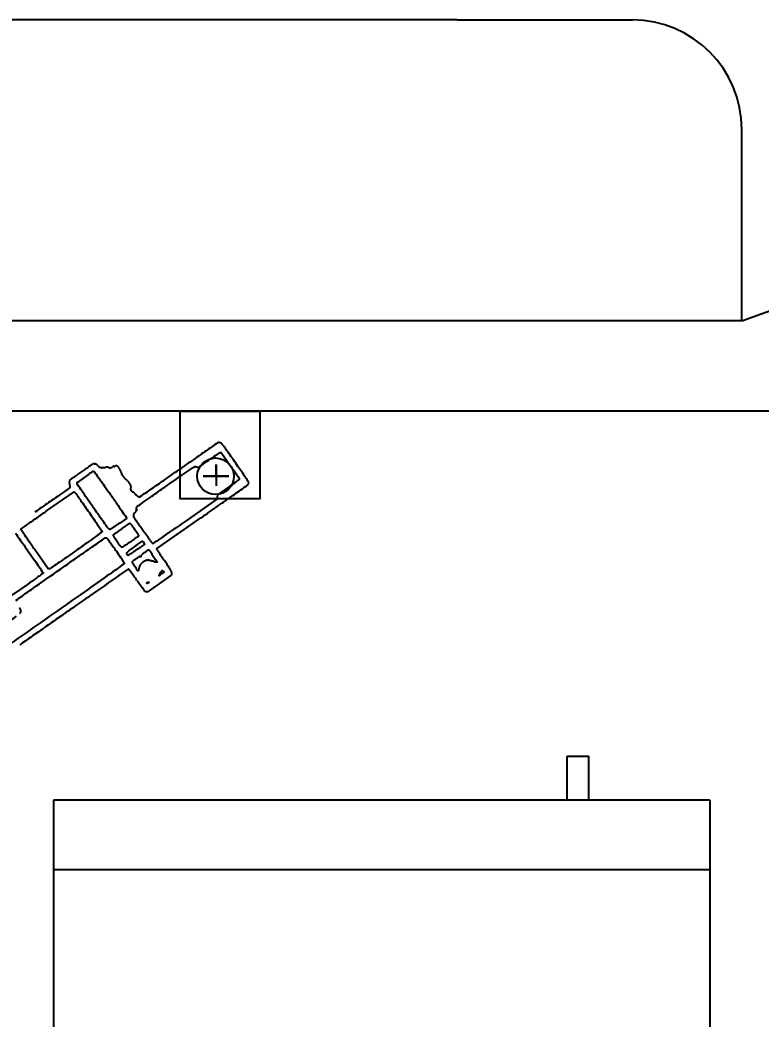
# Model space of a CAD drawing. Header units: metres. Extents: x 26.3 to 44.2, y 14.4 to 19.6.
# Drawn here: x 28.0555 to 28.3941, y 18.9583 to 19.4146 of the extents above; entities that cross this region are included whole.
import ezdxf

# ---------------------------------------------------------------- set-up
doc = ezdxf.new("R2010")
doc.units = ezdxf.units.M
doc.header["$MEASUREMENT"] = 0
for name, color, linetype in [('Battery', 41, 'Continuous'), ('Frame(Steel)', 140, 'Continuous'), ('Nuts and Bolts', 30, 'Continuous'), ('Seat', 43, 'Continuous'), ('Suspensions', 6, 'Continuous')]:
    doc.layers.add(name, color=color, linetype=linetype)
doc.layers.add('Dimensions', color=7, linetype='Continuous', plot=False)
doc.styles.get("Standard").update_dxf_attribs({"font": 'arial.ttf'})
doc.dimstyles.new('Annotative', dxfattribs={"dimscale": 0, "dimtxt": 0.18, "dimasz": 0.18, "dimexe": 0.18, "dimexo": 0.0625, "dimgap": 0.09, "dimtad": 0, "dimtih": 1, "dimtoh": 1, "dimdec": 4, "dimzin": 0, "dimdsep": 46, "dimtxsty": 'Standard', "dimcen": 0.09, "dimadec": 0, "dimazin": 0, "dimtfac": 1, "dimtdec": 4, "dimtofl": 0, "dimtmove": 0, "dimatfit": 3, "dimfxl": 1, "dimtolj": 1, "dimtzin": 0, "dimarcsym": 0})

# ---------------------------------------------------------------- blocks, each defined once
blk = doc.blocks.new('*D59')
at = {"layer": 'Defpoints', "color": 0, "transparency": 16777216}
for p in [(28.72384681228646, 19.11114646949823), (28.37098025623385, 18.75827991344561), (29.33210497554318, 17.79715519413628)]:
    blk.add_point(p, dxfattribs=at)
at = {"layer": 'Dimensions', "color": 0, "lineweight": -2, "transparency": 16777216}
for p, q in [((28.73489535574249, 19.10009792604219), (29.71679133674919, 18.11820194503551)), ((28.38202879968988, 18.74723136998957), (29.36392478069657, 17.76533538898289)), ((29.6531517264424, 18.1182019450355), (29.55401403801696, 18.01906425661007)), ((29.36392478069657, 17.82897499928968), (29.46306246912201, 17.92811268771511))]:
    blk.add_line(p, q, dxfattribs=at)
at = {"layer": 'Dimensions', "color": 0, "transparency": 16777216}
for points in [[(29.64784842558349, 18.1235052458944), (29.65845502730129, 18.11289864417661), (29.68497153159579, 18.1500217501889)], [(29.35862147983767, 17.83427830014858), (29.36922808155547, 17.82367169843078), (29.33210497554318, 17.79715519413628)]]:
    blk.add_solid(points, dxfattribs=at)
at = {"layer": 'Dimensions', "color": 0, "transparency": 16777216, "insert": (29.50853825356949, 17.9735884721626), "char_height": 0.045, "attachment_point": 5}
blk.add_mtext('\\A1;0.4990', dxfattribs=at)

msp = doc.modelspace()

# ---------------------------------------------------------------- linework, layer by layer
at = {"layer": 'Battery', "color": 0}
for p, q in [((28.30550396589214, 19.07827991344569), (28.31537564545678, 19.07827991344569)), ((28.30550396589214, 19.05827991344571), (28.30550396589214, 19.07827991344569)), ((28.31537564545678, 19.05827991344571), (28.31537564545678, 19.07827991344569))]:
    msp.add_line(p, q, dxfattribs=at)
at = {"layer": 'Battery'}
for p, q in [((28.07077483828625, 19.05827991344571), (28.07077483828625, 18.75827991344561)), ((28.37077483828634, 19.05827991344571), (28.07077483828624, 19.05827991344571)), ((28.37077483828634, 19.05827991344571), (28.37077483828634, 18.75827991344561)), ((28.37077483828634, 19.05827991344571), (28.37077483828634, 19.02645241803824)), ((28.37077483828634, 19.02645241803824), (28.07077483828624, 19.02645241803824))]:
    msp.add_line(p, q, dxfattribs=at)
at = {"layer": 'Frame(Steel)'}
for p, q in [((28.66475839624009, 19.37870038011207), (28.38575521669732, 19.27718009744932)), ((28.38575521669732, 19.2771831150358), (27.84738541167651, 19.27718311503579)), ((28.39973471958568, 19.23596617980458), (27.84738541167652, 19.23596617980458))]:
    msp.add_line(p, q, dxfattribs=at)
msp.add_lwpolyline([(28.12864625526725, 19.23596617980458), (28.16514752860165, 19.23596617980458), (28.16514752860165, 19.19591029989644), (28.12864625526725, 19.19591029989644)], close=True, dxfattribs=at)
at = {"layer": 'Nuts and Bolts'}
for p, q in [((28.14509955491252, 19.21157522088177), (28.14509955491252, 19.20187136341924)), ((28.14488368199288, 19.2061841758153), (28.13927181572454, 19.2061841758153)), ((28.13927181572454, 19.2061841758153), (28.1509272941005, 19.2061841758153)), ((28.1509272941005, 19.2061841758153), (28.14509955491252, 19.2061841758153))]:
    msp.add_line(p, q, dxfattribs=at)
at = {"layer": 'Seat'}
for p, q in [((28.25531419342398, 19.41461436733717), (27.65933656564483, 19.41461436733717)), ((28.25531419342398, 19.41461436733717), (28.33531419342398, 19.41461436733717)), ((28.38531419342398, 19.2771831150358), (28.38531419342398, 19.36461436733717))]:
    msp.add_line(p, q, dxfattribs=at)
msp.add_arc((28.33531419342398, 19.36461436733717), 0.05, 0, 90, dxfattribs=at)
at = {"layer": 'Suspensions'}
for p, q in [((28.14509955491252, 19.2061841758153), (28.14509955491252, 19.21157522088177)), ((28.11793175357045, 19.17305592914117), (28.13819171290666, 19.18719779085923)), ((28.11818467764698, 19.17252833188012), (28.11793175357045, 19.17305592914117)), ((28.12475418043165, 19.1610206696861), (28.12483364170043, 19.16159946780962)), ((28.11417139354364, 19.15352212048904), (28.11946278645966, 19.15727139584167)), ((28.11946278645966, 19.15727139584167), (28.12475418043165, 19.1610206696861)), ((28.11346694000967, 19.15350361685033), (28.11417139354364, 19.15352212048904))]:
    msp.add_line(p, q, dxfattribs=at)
for points in [[(28.15159578266612, 19.21116468990923, -0.000892), (28.15395397607244, 19.20776823201876, -0.007299), (28.15500508021285, 19.206200123584, -0.009733), (28.15559547669042, 19.20525095796125, -0.179789), (28.15565822240219, 19.20490849228081, -0.175396), (28.15549146273839, 19.20461847103039, -0.013148), (28.15477001895534, 19.20404051479049, -0.008775), (28.15349994724192, 19.20311142469139, -0.001105), (28.15071469857303, 19.2011572434979), (28.14583132656829, 19.19774706518312), (28.14564650087029, 19.196737179865), (28.14546167773649, 19.19572729409472), (28.13091727091074, 19.18556006695722, -0.000515), (28.12405109025798, 19.18077081229936, -0.001887), (28.11968590488559, 19.17775710760937, -0.000293), (28.11637194604569, 19.17549044197379, -0.25685), (28.1161875252122, 19.17547259557464, -0.129295), (28.11606738348479, 19.17556651627893, -0.00063), (28.11512274534304, 19.17681208871808, -0.002832), (28.11405507249417, 19.17824032285906, -0.001782), (28.11282300600943, 19.17992058026232, -0.001781), (28.11153161745724, 19.18170831497046, -0.001898), (28.11028029891291, 19.18346770852454, -0.001802), (28.10921510966535, 19.1849891137209, -0.008826), (28.10863135664183, 19.18586179609662, -0.001051), (28.10824292251687, 19.18646806652443, -0.001698), (28.10791516070726, 19.18698588381254, -0.000249), (28.10762607778543, 19.18744655189673, -0.118999), (28.10761501333355, 19.1874796080202, 0.056861), (28.10761008300699, 19.18750395827725, 0.01205), (28.10759572323214, 19.18754488258777, 0.012466), (28.1075766441539, 19.18759176990977, 0.011553), (28.10755478503842, 19.18763886847543, -0.104741), (28.10753476162557, 19.18771764883424, -0.007879), (28.10752934478085, 19.18793950376823, -0.01061), (28.10753269969759, 19.18820665219025, -0.007864), (28.10754731467636, 19.18850161810361, -0.025946), (28.10759576251477, 19.18891340761182, -0.071486), (28.1076851859845, 19.18919092841723, -0.075901), (28.10784565706004, 19.1894225147634, -0.032014), (28.1081235110385, 19.18968100766729, 0.024042), (28.10832446881932, 19.18986207605263, 0.029826), (28.10849224373406, 19.19004966310759, 0.030712), (28.10861042613707, 19.19021924168204, 0.152298), (28.10863828672576, 19.19033067865027, -0.038859), (28.10864006177155, 19.19041773192889, -0.045868), (28.10865559502336, 19.19049861257917, -0.051927), (28.10868146359608, 19.19056241835707, -0.152168), (28.10871481382493, 19.19059540207853, 0.024496), (28.10875926396263, 19.19062125540909, 0.007914), (28.10882249667682, 19.19066373996972, 0.00787), (28.10889142644549, 19.19071328183954, 0.008755), (28.10895632370504, 19.19076327959368, 0.01526), (28.10902691157553, 19.19082327470726, 0.347009), (28.10903107454491, 19.19084785128594, 0.319814), (28.10900765180649, 19.19085921030904, 0.014155), (28.10891404126535, 19.19084063713244, -0.184342), (28.10883515278507, 19.19085179082823, -0.193523), (28.1087857541608, 19.19091244575455, -0.092817), (28.1087715475278, 19.19103432912274, -0.026372), (28.1087948246949, 19.19122448524642, 0.04551), (28.10880912347057, 19.19139518277565, 0.055654), (28.10879018716953, 19.19155413085711, 0.065606), (28.1087431475385, 19.19167880383966, 0.16145), (28.10867300030487, 19.1917453198388, -0.017449), (28.10860431335407, 19.1917805221043, -0.177663), (28.10858376059165, 19.1918044012192, -0.511143), (28.10859325437303, 19.19181870020176, -0.04125), (28.10864631619688, 19.19181642882967, 0.158674), (28.10871753500478, 19.19183008990318, 0.080017), (28.10879033961101, 19.19188705401442, 0.06655), (28.10885370359883, 19.19197689633221, 0.053553), (28.10889696800113, 19.19208701724179, -0.170526), (28.10907600266331, 19.19234583924564, -0.001007), (28.1114682339988, 19.19407479662963, -0.002678), (28.11492192178755, 19.19653236317213, -0.000543), (28.12107822405271, 19.20085357867264, -0.000563), (28.1257986712324, 19.20415138409245, -0.000823), (28.12996340185126, 19.20704380332028, -0.000393), (28.1335139161673, 19.20949686941721, -0.014813), (28.1343323859838, 19.21002632794666, -0.008394), (28.13494533141009, 19.21038363143154, -0.036167), (28.13532714024911, 19.21056276587558, -0.0642), (28.13560345153253, 19.21062984298851, -0.110303), (28.13583790517874, 19.21060399954007, 0.007703), (28.13600428769205, 19.21054994875703, 0.003873), (28.13621585938468, 19.21048659463354, 0.003845), (28.13643565478561, 19.21042445834274, 0.00569), (28.136629397379, 19.21037365566896, 0.158978), (28.13703031502011, 19.21040186818009, 0.042805), (28.13760600458354, 19.21069511571464, 0.013363), (28.13864815794545, 19.21138299061106, 0.000777), (28.14177127745015, 19.21357365036138, -0.001568), (28.14415810801908, 19.2152422275621, -0.00676), (28.14559360076127, 19.2162105588814, -0.007916), (28.14655421660627, 19.21681831232137, -0.088761), (28.1469737366638, 19.21698161034389), (28.14747319216223, 19.21707981556199)], [(28.09694402789534, 19.19774014770631, -0.001003), (28.09975600638102, 19.19371186402626, -0.001784), (28.10205294841845, 19.19038200347087, -0.000375), (28.10401747105367, 19.18750757166959, -0.089827), (28.10414610583798, 19.18721922155247), (28.10423946035816, 19.18683845424304), (28.10114894019804, 19.18480312608618, -0.000611), (28.09992155971634, 19.18399695888407, -0.000784), (28.09879008269089, 19.18325829015942, -0.000601), (28.09783975336385, 19.18264162749333, -0.006748), (28.09745867077246, 19.18240222896222, -0.001247), (28.09721761174251, 19.18225611748238, -0.001482), (28.09698929132168, 19.18211942692267, -0.001283), (28.09679603796642, 19.18200517544712, -0.009546), (28.09670298118979, 19.18195284658857, -0.164172), (28.09661523454648, 19.18193798824763, -0.038387), (28.09646808710625, 19.18197313312653, -0.035574), (28.0962963624142, 19.18204218057948, -0.028461), (28.09612232514161, 19.18213960506579, -0.092667), (28.09575402589296, 19.18248411583622, -0.002034), (28.09430688500562, 19.18446939016213, -0.003118), (28.09222749391256, 19.18738465670407, -0.000707), (28.08873690932543, 19.19235842525689, -0.000867), (28.08606028017704, 19.19619803263755, -0.001384), (28.08378721314421, 19.19949023290911, -0.000259), (28.08179100439562, 19.20240185011342, -0.073194), (28.08166147925257, 19.20266703628558, -0.030186), (28.08162314547648, 19.20281850701685, -0.028973), (28.08160267567958, 19.20297558113166, -0.030244), (28.08160110442003, 19.20311597948695, -0.085432), (28.08162240609254, 19.20321136253828, -0.134877), (28.08171246441269, 19.20332780403869, -0.001124), (28.0826398810741, 19.20402133187978, -0.003891), (28.0837164997827, 19.20480971846109, -0.002484), (28.08497990750895, 19.20571037235402, 0.001968), (28.08624736188309, 19.20661194015543, 0.003023), (28.08733688193158, 19.20740343526452, 0.001018), (28.08827219623873, 19.2080945247974, 0.084925), (28.08839510343169, 19.2082230746947, -0.088093), (28.08847145157499, 19.20830192715295, -0.041843), (28.08859294102697, 19.20837511109089, -0.039751), (28.08873646099625, 19.2084322793353, -0.045066), (28.0888813366286, 19.20846308882314, -0.0808), (28.08903841345295, 19.20845652224561, -0.047306), (28.08921884386095, 19.20840118824999, -0.045815), (28.08939368524693, 19.20830934380385, -0.057504), (28.08953476193358, 19.20819287928671, -0.03714), (28.08975107015934, 19.20793161350364, -0.000166), (28.09183520810375, 19.20499345290281, -0.000797), (28.09419735737465, 19.20164972808562, -0.000503)], [(28.08805709565045, 19.18829756554687, -0.001161), (28.09030928066494, 19.18503660676675, -0.003459), (28.09183091189314, 19.18278929963803, -0.001017), (28.09298592151986, 19.18105012564133, -0.191949), (28.09302866213306, 19.18084447899582, -0.194864), (28.09291307524805, 19.18065981693628, -0.000412), (28.09014138785387, 19.17865674146098, -0.00215), (28.08654064768029, 19.17608250540219, -0.000676), (28.08113046272243, 19.17226067836238, -0.000441), (28.07441163029906, 19.16753686719341, -0.003455), (28.07126860017728, 19.16536349396935, -0.002857), (28.06929863896597, 19.16403773252718, -0.139858), (28.06885260257136, 19.1638954730476), (28.0684321513987, 19.16388250939757), (28.0621528824876, 19.17284764099205, -0.000783), (28.05907365990556, 19.17725863850643, -0.003362), (28.05726134418219, 19.17990119294325, -0.001066), (28.05597703361322, 19.18180987921848, -0.250982), (28.05595694107237, 19.18201351679306, -0.140429), (28.05606208785384, 19.18214556057182, -0.00011), (28.05956612803661, 19.1846421200126, -0.001211), (28.06348659002889, 19.18741977760379, -0.00074), (28.06812651782273, 19.19068005692993), (28.08021276662452, 19.19914585029515), (28.08048069606324, 19.19890559592569, -0.040749), (28.08063947086352, 19.19873798865627, -0.003484), (28.08100716123869, 19.19827381027618, -0.004589), (28.08143743513073, 19.19771223125795, -0.00354), (28.08189668038475, 19.19709221500505, -0.004362), (28.08260039991112, 19.19611006512181, -0.000488), (28.08417987638258, 19.19385987321146, -0.000593), (28.08605375735618, 19.19117794128129, -0.000481)], [(28.10845559192332, 19.18119600252739, -0.005841), (28.1089720818688, 19.18040993436999, -0.010322), (28.10937714123021, 19.17974777119299, -0.006312), (28.10968504783348, 19.17920463028502, -0.171048), (28.10971165811205, 19.17904411225883, -0.187551), (28.10961229056682, 19.17888032635475, -0.003155), (28.10875412175381, 19.17823015924535, -0.006441), (28.1076138089328, 19.17740018780826, -0.002451), (28.1060035381496, 19.17627140981882, -0.001697), (28.103998717429, 19.17489072168627, -0.010648), (28.10295744265489, 19.17421088857312, -0.015387), (28.10230520060892, 19.1738319314493, -0.169109), (28.1020108907787, 19.17378427991054, -0.152275), (28.10177697523099, 19.17390509700139, -0.028112), (28.10144749065632, 19.17426915046786, -0.016528), (28.10096432287124, 19.17490958264929, -0.003009), (28.10011595112045, 19.17613051813192, -0.002874), (28.09949882544305, 19.17704134035156, -0.003715), (28.09894349443782, 19.17788468017368, -0.002825), (28.09848768592208, 19.17859699741015, -0.032757), (28.09832951452043, 19.17888784014173, -0.037852), (28.09824492270263, 19.17911468037129, -0.077065), (28.09822080680628, 19.17930287061485, -0.09582), (28.09825595213524, 19.17946194946516, -0.089503), (28.09834832425898, 19.1796008028624, -0.045721), (28.0985365658942, 19.17976387288154, -0.000909), (28.09956858465342, 19.18050168379616, -0.002158), (28.10077997277563, 19.18135655126136, -0.001446), (28.10217227970607, 19.18232413412442), (28.10576114762789, 19.18480285540244), (28.1064602084543, 19.18396122125133, -0.013155), (28.10681444104809, 19.18351116488813, -0.003858), (28.10733471548741, 19.1828017653064, -0.003872), (28.107908011711, 19.18199418148987, -0.004147)], [(28.11208303121839, 19.17585504966355), (28.11255145092115, 19.17510529728899), (28.11119396808165, 19.17419242525698, -0.001069), (28.11050901220386, 19.17373393391488, -0.00038), (28.10952825377401, 19.17308154744693, -0.000377), (28.10845067552048, 19.17236711227566, -0.000445), (28.1074297026624, 19.1716926205719, -7.1e-05), (28.10650002179, 19.17107981568639, -0.000111), (28.10570088308154, 19.17055347683765, -2.7e-05), (28.10500054518996, 19.1700924888876, -0.004471), (28.10492409338164, 19.17004314432711, -0.276878), (28.10487028448349, 19.17004185362429, -0.047865), (28.10478331255132, 19.17010288705864, -0.040247), (28.10468338116445, 19.17020333929871, -0.025767), (28.10458362155397, 19.17033434420286, -0.038569), (28.1044920472117, 19.17049346815469, -0.029752), (28.10441670953164, 19.17067905482984, -0.030507), (28.10436704438856, 19.170861962968, -0.060984), (28.10435473924031, 19.17101108766716, -0.112458), (28.10440054681241, 19.17118090278764, -0.038342), (28.10453789651022, 19.1713980031707, -0.032685), (28.10474507120182, 19.17164095378199, -0.021189), (28.1050135993202, 19.17189464742088, -0.013032), (28.10540940830899, 19.17222036764402, -0.001819), (28.10624822410453, 19.17286984753908, -0.00208), (28.10724747772569, 19.17363115921643, -0.001764), (28.10830929599254, 19.17442731282689, -0.003193), (28.10934828297708, 19.17519037436875, -0.004618), (28.11027688269486, 19.17585028146802, -0.002451), (28.11106951822091, 19.17639686399662, -0.073949), (28.11128675240211, 19.17650211176565, -0.096278), (28.111482507046, 19.17652404377618, -0.151644), (28.11163822382217, 19.17646159868789, -0.072371), (28.11180505033178, 19.17628032554713, -0.010251)], [(28.11499632835768, 19.17186944002637, 0.036969), (28.11510450328189, 19.17167439986228, 0.001479), (28.11555167130181, 19.17099669441296, 0.002596), (28.11608812311727, 19.17019791159067, 0.001833), (28.11669876558151, 19.16930583429335, -0.004385), (28.11733022484487, 19.1683731708664, -0.009183), (28.11780154804247, 19.16763462913313, -0.003846), (28.1181632406688, 19.16703391213171, -0.391954), (28.1181443035634, 19.16694627843771, -0.143863), (28.11806498050748, 19.16691954084455, -0.02189), (28.11789610069457, 19.16692029068778, -0.022989), (28.11769136327334, 19.16693962916357, -0.018095), (28.11747202451288, 19.16697871301801, -0.010299), (28.11725754346141, 19.16702963860531, -0.014262), (28.11706768640458, 19.16708469268401, -0.010752), (28.11691377016606, 19.16713780259456, -0.146715), (28.11686693606755, 19.16717304636838, 0.169749), (28.11681283432873, 19.1672100726792, 0.003043), (28.11646855813688, 19.16730084653707, 0.007219), (28.11606148028893, 19.1673992884235, 0.004709), (28.11558907335255, 19.16750166631924, -0.012072), (28.11511998175598, 19.16761058018558, -0.018914), (28.1147231705588, 19.16772903880857, -0.01364), (28.11441224667356, 19.16784437324833, -0.29054), (28.11435744906304, 19.16792067737742, 0.148833), (28.11434124904642, 19.16796467603363, 0.315526), (28.11430835176103, 19.16797525856284, 0.133362), (28.11425996156298, 19.16794456719692, 0.036743), (28.11420369979917, 19.16787311027704, -0.101827), (28.11412586624247, 19.16779698271418, -0.115966), (28.11402777042023, 19.16776223191813, -0.103381), (28.11391548643089, 19.16777309753173, -0.067639), (28.11379726772969, 19.16782840187829, 0.108415), (28.11364647167114, 19.16788458667428, 0.083166), (28.11347021130725, 19.16788012814096, 0.060989), (28.11325893113713, 19.16781173630034, 0.027309), (28.11300075508127, 19.16767419958499, -0.01737), (28.11278868302594, 19.16755575315128, -0.025325), (28.1125935949577, 19.16746770032301, -0.023117), (28.11243280418038, 19.16741314375624, -0.232092), (28.11236496426691, 19.16742515335693, 0.314461), (28.11229361632985, 19.16742672257946, 0.010206), (28.11204538954237, 19.16725405642001, 0.016234), (28.11175038639638, 19.16702479963694, 0.01015), (28.11141957071973, 19.16673848780806, 0.014645), (28.11107600923276, 19.16640998670785, 0.013389), (28.11074154137997, 19.16605221035326, 0.013534), (28.110460144454, 19.16571669427915, 0.041863), (28.11029643682101, 19.1654706813047, 0.033827), (28.11017551832727, 19.16521104334831, 0.012877), (28.11004135560838, 19.16483473384679, 0.012684), (28.1099160883477, 19.16441701854165, 0.015174), (28.10982019401008, 19.16401761812551, -0.01048), (28.10973523371803, 19.16364854244238, -0.014616), (28.10964276154726, 19.16332260109767, -0.010959), (28.1095530797503, 19.16305870063868, -0.153802), (28.10949282543753, 19.16298021108381, -0.394807), (28.10939592174575, 19.16299398344326, -0.009609), (28.10909475986687, 19.1633833442112, -0.013238), (28.10870197182506, 19.16394215930266, -0.004677), (28.1081682161657, 19.16476249337374, -0.003283), (28.10770231604696, 19.16550410186638, -0.004412), (28.10729064804201, 19.16618234171274, -0.003066), (28.10695439535338, 19.16675548074158, -0.046277), (28.1068577825151, 19.16696506333319, -0.178256), (28.10686091359276, 19.16719964685829, -0.116564), (28.10701491721838, 19.1674256099897, -0.032816), (28.10742371346237, 19.16775273665664, -0.002279), (28.10863689572506, 19.16859113233161, -0.002109), (28.10985060866359, 19.16941425070409, -0.032791), (28.11028528899676, 19.16966669845439, -0.153272), (28.11050744435494, 19.16970173306564, -0.269389), (28.11064832666462, 19.16958918964546, 0.008705), (28.11072441019216, 19.16940297436709, 0.509132), (28.11075515974946, 19.16939597915245, 0.183641), (28.11077998900466, 19.16944259911391, 0.003134), (28.1108152056635, 19.16973502440765, -0.097793), (28.11090801543171, 19.17002620905688, -0.069289), (28.11111391385023, 19.17030167442729, -0.0311), (28.11152285735061, 19.1706664574839, -0.004206), (28.11243292334471, 19.17136955183911, -0.004999), (28.11304688670651, 19.17182608728842, -0.007425), (28.11359434644493, 19.17221242572761, -0.003735), (28.11406348917896, 19.17252805234892, -0.134889), (28.11418627276563, 19.17256827549181, -0.086421), (28.11427494028436, 19.17255722588104, -0.034395), (28.1143898313459, 19.17251330281481, -0.032757), (28.11451006596806, 19.17244771045509, -0.035342), (28.11461751867875, 19.17236844781436, -0.033429), (28.11472105057763, 19.17226744399592, -0.020404), (28.11482980225191, 19.17213570891385, -0.020414), (28.11492732341761, 19.17199572802618, -0.033809)], [(28.12112133623546, 19.16266045048746, -0.034655), (28.12124803335271, 19.16240537030112, -0.213698), (28.12124383588606, 19.16226241166428, -0.136039), (28.1211305661595, 19.16213347785995, -0.011596), (28.1207529639003, 19.16189864940527, -0.017865), (28.12051214287273, 19.16176788592871, -0.025634), (28.12028953410004, 19.16167101047118, -0.023725), (28.12010568815756, 19.16161176057901, -0.220771), (28.12002560389472, 19.16162552728602, 0.226834), (28.11996701817179, 19.16163490433301, 0.096194), (28.11989465147641, 19.16159730108778, 0.067261), (28.11981862662372, 19.16151818274091, 0.040674), (28.11975061121399, 19.1614072092973, -0.030736), (28.11968671848693, 19.1612981582995, -0.061087), (28.11962128236677, 19.16122255889966, -0.107974), (28.11956514259105, 19.16119039952078, -0.321848), (28.11952537669333, 19.16120347555942, 0.312898), (28.11949958170435, 19.1612124250121, 0.246367), (28.11947748331072, 19.16119160188804, 0.069642), (28.1194644392401, 19.16112483808481, 0.02276), (28.11946359601222, 19.16102428763993, -0.007698), (28.11946719233547, 19.16085886013818, -0.246379), (28.11944921401205, 19.16082405699638, -0.392993), (28.11941830810645, 19.16082835107066, -0.013145), (28.11933599656306, 19.16093494154376, 0.015506), (28.1192540692745, 19.16104000736453, 0.39027), (28.11922083344879, 19.16104446372162, 0.234639), (28.11920034988461, 19.16100687916637, 0.008342), (28.11919672915524, 19.16083742545497, -0.011445), (28.11919331175144, 19.16071351880907, -0.168494), (28.11917720878419, 19.16067370361687, -0.529769), (28.11915480346514, 19.16067644460463, -0.030734), (28.11912180832847, 19.16075168728209, -0.060611), (28.11910194566275, 19.16083623780217, -0.057938), (28.11910248229383, 19.16092441769465, -0.062587), (28.11912224382257, 19.16100284866467, -0.109583), (28.11915934039789, 19.16105823362157, 0.076045), (28.11920792520134, 19.16112127161227, 0.021412), (28.11926342718752, 19.16123272359233, 0.021061), (28.11931610061045, 19.16136572001763, 0.02079), (28.11935765035231, 19.1615032452677, -0.024457), (28.11940132906177, 19.16164407967184, -0.021213), (28.11946041292446, 19.16178697958261, -0.021758), (28.1195251157265, 19.16191187131146, -0.056683), (28.1195850340163, 19.16199323872415, 0.000152), (28.11965035214245, 19.16206367782006, 7.9e-05), (28.11973172100025, 19.16215151011866, 7.9e-05), (28.11981518728714, 19.16224166295282, 0.00012), (28.11988753927649, 19.16231987287303, 0.0313), (28.11996014859062, 19.16240898927175, 0.013754), (28.12004531180079, 19.16253519526614, 0.01355), (28.12012860155088, 19.1626744616092, 0.017683), (28.1201966950471, 19.162806369146, -0.042069), (28.12028046253263, 19.16295090158242, -0.090883), (28.12037149081445, 19.1630409862336, -0.10477), (28.1204795375073, 19.16308541549959, -0.069615), (28.12061387085767, 19.16309110614984, -0.107217), (28.12073442271861, 19.16305245276516, -0.044982), (28.12087445385775, 19.16295378890545, -0.041778), (28.12101061713162, 19.16281712919752, -0.042473)], [(28.11456580650303, 19.15769913017326, -0.398323), (28.11456405024444, 19.15768729550943, -0.003827), (28.11448900487746, 19.15762931984393, -0.009822), (28.11439759895266, 19.15756260817891, -0.005892), (28.11428660209337, 19.15748682715597, -0.02968), (28.11415790433742, 19.15741178098128, -0.024363), (28.11401257564552, 19.15734690418343, -0.02503), (28.11387278465042, 19.15730040970003, -0.057772), (28.11376356981067, 19.15728327518796, -0.048302), (28.11366890019973, 19.15728861159601, -0.046291), (28.11357559696483, 19.15731197646621, -0.049869), (28.11349715579289, 19.15734866994968, -0.106081), (28.1134483094157, 19.15739404244857, -0.172793), (28.11343254982214, 19.15745128308721, -0.093669), (28.11345157622074, 19.1575227032951, -0.074039), (28.11350213602509, 19.15759741442903, -0.054348), (28.11357748889328, 19.15766343209987, -0.075569), (28.11368634699694, 19.15771736660406, -0.035013), (28.11384007956378, 19.15775485206095, -0.033667), (28.11401034534378, 19.15777225678571, -0.039834), (28.11417195369734, 19.15776496785585, -0.003977), (28.11431898825778, 19.1577453478685, -0.006256), (28.11444489819696, 19.15772591756303, -0.002091), (28.11455279119836, 19.15770741664719, -0.199052)]]:
    msp.add_lwpolyline(points, format="xyb", close=True, dxfattribs=at)
for points in [[(28.05369202892141, 19.14947646142692, -0.001651), (28.05646803751705, 19.15147921123398, -0.00254), (28.06116576835866, 19.15480888433417, -0.000191), (28.07396562672087, 19.1637765935068, -0.00042), (28.08289889651841, 19.17001906125696, -0.001119), (28.0892885860284, 19.17445489071356, -0.000146), (28.09446031529122, 19.17802582701545, -0.121731), (28.09474622402122, 19.17813401052259, -0.103172), (28.09491660001427, 19.17811929779334, -0.065475), (28.09509895781618, 19.17803730856648, -0.051171), (28.09529402021059, 19.17788730593085, -0.027496), (28.0955029178224, 19.17766664473763, -0.020937), (28.09579237697169, 19.17729458144439, -0.000705), (28.09687093581559, 19.17577705096456, -0.001332), (28.09813708308035, 19.17398012740023, -0.000928), (28.0995570255292, 19.17194546604805, -0.00105), (28.10160841401256, 19.16898106532919, -0.008128), (28.10254201912851, 19.16757756560293, -0.011296), (28.10306329776795, 19.16672377194701, -0.176829), (28.10312205443492, 19.1663924379632, -0.197647), (28.10289741742971, 19.16603792497462, -0.000208), (28.09526601036209, 19.16064354791519, -0.000932), (28.08330865270899, 19.15223212415584, -9.4e-05), (28.05473467492406, 19.13221921494701, -8.7e-05), (28.02533176217881, 19.11164156408035, -0.000997)], [(28.05344302296646, 19.18019958718202, -7.9e-05), (28.05529728270103, 19.17760379989903, -0.001177), (28.05735318729622, 19.17471038746891, -0.000714), (28.0597727142591, 19.17127780419455, -0.001157000000000001), (28.06218441435693, 19.16782899396306, -0.001875), (28.06421724737383, 19.16488411437442, -0.000263), (28.06601135696992, 19.16226115035295, -0.139694), (28.06607234156208, 19.16207822010915, -0.245846), (28.06596722017654, 19.16185372362977, -0.003357), (28.06471676766325, 19.16091486399777, -0.005148), (28.06277263315532, 19.159506233089, -0.000839), (28.05897051873037, 19.15682022983943), (28.05185759612208, 19.15181318877092)], [(28.05132807435474, 19.14050167576766, -0.000108), (28.05393736899687, 19.14226851961663, -0.135242)], [(28.05539034121507, 19.14350677982492, 0.031474), (28.05565356717712, 19.14380327369415, 0.038941), (28.05583353302024, 19.14407482941233, 0.065893), (28.05593354303067, 19.14432828764931, 0.057312), (28.05596237456323, 19.14454927684734, 0.031848), (28.05594920008028, 19.14482103735865, 0.031336), (28.05590029505004, 19.14509801140593, 0.043684), (28.05582004253915, 19.1453364000598, 0.030149), (28.05567010158553, 19.14562988592609, 0.005676), (28.05535818490938, 19.1461456060098, 0.006051)]]:
    msp.add_lwpolyline(points, format="xyb", dxfattribs=at)
msp.add_circle((28.14488368199288, 19.2061841758153), 0.008358098832127462, dxfattribs=at)
for centre, radius, start, end in [((252.7272562437774, -302.2672174347299), 392.1630168474919, 124.9368956997281, 124.9378124322003), ((28.14704184349576, 19.21959250295795), 0.002282372471336276, 121.4171675449791, 124.9369143044463), ((28.1459573805932, 19.22136793998078), 0.0002019310736901026, 93.13753130652331, 121.4168774376558), ((28.1461070211111, 19.21863825958739), 0.002935710021340071, 89.13504900502421, 93.1377834882784), ((28.14610217772806, 19.21831654628873), 0.003257459776165082, 84.77216965626629, 89.13528903327062), ((28.14599655440199, 19.21716242623489), 0.004416402995322629, 81.29884350923986, 84.77184779331554), ((28.14625869372056, 19.21887512947557), 0.002683754902925033, 75.31031505290271, 81.29933975028152), ((28.14618519278456, 19.21859485419565), 0.002973507589804973, 69.7639937555168, 75.30983004122203), ((28.14632257623249, 19.21896752845326), 0.002576317063669532, 64.0424813778112, 69.76399491027765), ((28.14717112847847, 19.22071059586273), 0.0006376771001658958, 47.89220546288865, 64.04253819501415), ((28.14644455121359, 19.21990668692248), 0.00172127486042038, 41.08585464949358, 47.89242477751606), ((28.13566039426741, 19.21050386513875), 0.01602900348993161, 39.76547705889143, 41.08555721997132), ((28.13440396551614, 19.20945823936407), 0.0176636124533418, 38.36632854693413, 39.76570327486156), ((41.07175474520648, 0.7074839552021945), 22.57984488626782, 124.937750249955, 124.9553973500102), ((28.13274342266974, 19.20814383416887), 0.01978140931604208, 37.08054350801169, 38.36601813655881), ((28.13041727332169, 19.20638567194607), 0.02269724627624864, 35.14887907740107, 37.08084699841402), ((26.40590528239955, 17.99217824267571), 2.131782661362506, 35.07326883170215, 35.14889925791398), ((26.98753228336761, 18.40054650414603), 1.421110722117137, 34.93899337467816, 35.07329466648397), ((28.08990161471049, 19.20939018861426), 0.002622180435303714, 117.7488708173767, 124.6069613316201), ((28.08935169459528, 19.21043548711021), 0.001441053397875982, 107.0134967087892, 117.7492833885054), ((28.08925534913108, 19.21075033420871), 0.001111794922109488, 94.64772426301663, 107.0132038939163), ((28.08923713920104, 19.21097442270477), 0.000886967753950565, 80.00024797689238, 94.64821852715654), ((28.08976040300319, 19.21394206828815), 0.002126456430463426, 260.0002198510495, 264.7468401589103), ((28.0897189242317, 19.21349081879477), 0.001673304586565025, 264.7464879832207, 270.4274612019613), ((28.08972096632589, 19.21321519741914), 0.001397675646486124, 270.4280451924139, 276.0851979478102), ((28.08985302719644, 19.2119764605581), 0.0001519192158783546, 276.0845391748605, 304.9997194011885), ((28.08998920761895, 19.21178197358694), 8.550506557807829e-05, 75.60083209933306, 125.0000480216303), ((28.08976274765714, 19.2108999313318), 0.0009961546437118806, 67.41860203274248, 75.60062837311143), ((28.0896304322006, 19.21058177344526), 0.001340729484353339, 59.69758358684614, 67.41859067921624), ((28.08923761775137, 19.20990959863678), 0.002119267964224374, 54.21888272775381, 59.69783625114183), ((28.08911129648371, 19.20973433560046), 0.002335310077122946, 48.50825637851274, 54.21877596288354), ((53.20715600984127, -16.65252668366045), 43.76091977006217, 124.9553114610603, 124.9660830676009), ((26.29972325900196, 17.92002328707277), 2.260148156404588, 34.84421056971168, 34.9390923751645), ((29.0316173451097, 17.84928880348571), 1.656912864002054, 124.9121719004974, 124.986427228148), ((33.33756952113397, 11.67963943185414), 9.18059530753197, 124.8986313541472, 124.9121531580966), ((31.41671469393013, 14.43325036890112), 5.823206968396202, 124.8795525375483, 124.8985747363031), ((32.94429315708952, 12.24183703418653), 8.494496612860937, 124.8684948436849, 124.8794956333428), ((28.14583147110041, 19.12833751496292), 0.1010990038092208, 124.6073469208131, 124.8686155622112), ((28.08778045860855, 19.20822967651873), 0.004344072980532968, 44.91962835676201, 48.50811351754318), ((28.08782650711622, 19.20827561022782), 0.004279031681450433, 41.3184064990751, 44.91949363042706), ((28.08952504358765, 19.20976875146562), 0.002017506333383924, 35.00016319744273, 41.31897363633134), ((28.09215142258755, 19.2116077670274), 0.001188713385796336, 214.9999278507008, 225.4047915605038), ((28.09281166668562, 19.21227741232575), 0.002129110692581261, 225.4048952229742, 232.1304052189709), ((28.09279790295329, 19.21225970462429), 0.002106682964348646, 232.1302709995024, 238.8784505248706), ((28.09227281132891, 19.21138999710296), 0.001090753642682509, 238.878642399778, 249.9224422309232), ((28.09294134028382, 19.21321902283734), 0.003038127797924483, 249.9222151279436, 253.9959743215757), ((28.09394709133919, 19.21672561157148), 0.006686099801059821, 253.9960873762842, 256.2548430506395), ((28.09397662796864, 19.21684645309723), 0.006810498701246386, 256.2550251049375, 258.5053018244886), ((28.093350477093, 19.21376727797765), 0.003668304509989666, 258.5050314458812, 262.080914614394), ((28.09305087529245, 19.21161343885519), 0.001493727722578411, 262.080938418509, 269.7394489313498), ((28.09304864601297, 19.21112514061719), 0.001005424395943432, 269.7399470251986, 280.0432609850718), ((28.09310468281828, 19.21080881481278), 0.0006841735005049705, 280.0421286365569, 292.0878896778604), ((28.09331820286484, 19.21028265792312), 0.000116342642925482, 292.0881517464288, 336.717137328378), ((28.09378136883695, 19.21008335719927), 0.0003878829972982529, 147.4005859655567, 156.7179310406478), ((28.09347674474547, 19.21027816970187), 2.629241631812368e-05, 81.13834827017457, 147.4036299992148), ((28.0934769123262, 19.21027925760091), 2.519168774329721e-05, 12.90658201504778, 81.1337778413157), ((28.09314064790781, 19.21020219809621), 0.0003701727398873073, 3.282117606643817, 12.90718778695351), ((28.09357669225954, 19.2102272038867), 6.65880255534005e-05, 183.282266820032, 265.3400343196166), ((28.09376012773524, 19.21247783097878), 0.002324678121494923, 265.3404429021007, 271.70940599674), ((28.09373405346381, 19.21335192604815), 0.003199162002323678, 271.7091931809817, 277.9824305902682), ((28.09320489106472, 19.21712528030569), 0.007009439577123658, 277.9826889967429, 281.4724197882568), ((28.09671018660006, 19.1998535364797), 0.01061441447302768, 99.17573019193019, 101.4722973458959), ((28.09596451199013, 19.2044700458418), 0.005938070889345056, 95.628316379738, 99.17601683284335), ((28.09613298674493, 19.2027601828873), 0.007656213801145425, 93.38215556751402, 95.62807822679731), ((28.09568598106963, 19.21032393337596), 7.92661618703256e-05, 34.99982237486171, 93.38211807317217), ((28.0958601057427, 19.21044585661119), 0.0001333007148106409, 215.0000445603106, 248.54999153717), ((28.09701384570614, 19.21338226798831), 0.003288237747281428, 248.549742461442, 251.8330243607196), ((28.09703002110249, 19.21343157115058), 0.003340126524956315, 251.8330761113723, 255.7734915052855), ((28.09742947531558, 19.21500721454836), 0.004965615923579646, 255.7737220831864, 258.7011480124656), ((28.09698490975754, 19.21278214834751), 0.002696572483370952, 258.7011442743561, 266.3005910382636), ((28.09687022928287, 19.21100840594434), 0.0009191266405861209, 266.3003467151613, 283.258445262156), ((28.09684573700006, 19.21111236482427), 0.001025931699579278, 283.2582844962848, 299.0747224686685), ((28.09547794142806, 19.21357229379259), 0.00384055694207696, 299.0752152672292, 305.0001120357862), ((28.09973479826335, 19.20749289909294), 0.003581024427849269, 120.5614048312146, 125.0001267518503), ((28.09887096759398, 19.20895579236206), 0.00188212474213524, 113.3777527819339, 120.5612069280967), ((28.09866081662787, 19.20944193414168), 0.001352504823292233, 105.8503148929858, 113.3776475718168), ((28.09830815867964, 19.21068403515338), 6.131058858720161e-05, 34.99936179122561, 105.849962265414), ((28.09842182695764, 19.21076362725427), 7.745316730301365e-05, 215.0009389286363, 270.5853939405565), ((28.09841383217597, 19.21154814376827), 0.0008620104164807579, 270.5840019805966, 280.1006287057406), ((28.09834569125332, 19.21193061217344), 0.00125050142827504, 280.1010163316188, 288.6172060923884), ((28.09807159122179, 19.21274423590117), 0.002109055094337646, 288.6175500928887, 294.3750228130386), ((28.0994903551307, 19.2096129411505), 0.001328661858078137, 103.6832554110185, 114.3746776558465), ((28.09949996493296, 19.20957348554505), 0.001369270885243197, 93.23074512650153, 103.6834089950355), ((28.0994941038536, 19.209677389581), 0.001265201673079611, 82.36822440658324, 93.23092550147291), ((28.09954387044226, 19.21004882542221), 0.0008904466898367505, 68.23368030341041, 82.36801963658435), ((28.09950819176917, 19.20995946106508), 0.0009866701590481267, 54.64642308111666, 68.2338743928657), ((28.0988732315305, 19.20906446143432), 0.0020840301017006, 46.87876829328235, 54.64624645704193), ((28.09858698993208, 19.20875879695105), 0.002502796180770735, 39.72129837517638, 46.87888017185704), ((28.09829807355479, 19.2085187335796), 0.00287843310013818, 33.27659522017553, 39.72158765972934), ((28.08358329413034, 19.1988614953455), 0.02047919966924605, 32.43741680460698, 33.27668163134594), ((28.0827772105695, 19.19834938048503), 0.02143420349925409, 31.62593494504396, 32.43701061373103), ((28.08477095269493, 19.19957700986954), 0.01909281896356115, 30.82469857192007, 31.62637784909413), ((28.09837277865116, 19.20769326522377), 0.003253523830304425, 27.85662452560222, 30.82483830115992), ((28.10009864005196, 19.20860540865923), 0.001301447187110952, 21.8066256226264, 27.85588391330146), ((28.09950386836093, 19.20836742921671), 0.001942062188079659, 17.32528053194546, 21.80684346616015), ((28.0996258715694, 19.2084054853885), 0.001814261346614728, 12.76980034749186, 17.32536065659394), ((28.10073304847664, 19.20865640525309), 0.0006790074181522431, 3.283358427123737, 12.77070011045097), ((28.1019857802467, 19.20872825737342), 0.0005757832477165273, 183.2818802350534, 197.7435906202071), ((28.11151994383538, 19.21177909623839), 0.01058617250665023, 197.7441309383648, 199.4803890232775), ((28.11165731908039, 19.21182772162929), 0.01073189959997352, 199.4805459357974, 201.5261801210916), ((28.11490222631138, 19.21310761452056), 0.01422010096320866, 201.5260934488034, 203.1826001789839), ((28.10977413029294, 19.21091156200868), 0.008641569309709019, 203.1826555802752, 206.3696997505707), ((28.10529723095101, 19.20869215880371), 0.00364473247987096, 206.3696819402578, 212.4445907854443), ((25.97027495431821, 22.29483257182576), 3.765330688070827, 304.840613535516, 304.9659766885873), ((25.5582895312983, 17.40386055977851), 3.16355721857792, 34.73265706086203, 34.84426923052983), ((28.07988492027492, 19.20343293069199), 0.001906579763935882, 177.219742587211, 187.1383204328997), ((28.07931842942421, 19.2034604447274), 0.001339421138799547, 164.2964567963186, 177.2198994666931), ((28.08059360438696, 19.20352170525449), 0.002620802483584665, 187.1387958439001, 195.4938591847279), ((28.07964479511141, 19.20336868022506), 0.00167844220842637, 156.1188286137967, 164.2962771281676), ((28.08320628644973, 19.20424594295262), 0.005332006608006197, 195.4936353484386, 200.4049651648521), ((28.08012878759475, 19.20315440181905), 0.002207747374823076, 149.4605849157336, 156.1190014945461), ((28.07994425239578, 19.20326326719008), 0.001993493066478438, 142.5945796787361, 149.4604554356177), ((28.07892342092569, 19.20404390433693), 0.0007083894732333914, 127.7372868952587, 142.5945487393384), ((28.08241288949455, 19.19953509965021), 0.006409767429131712, 125.1412916935741, 127.7371378590592), ((29.30387918569913, 17.4642376674424), 2.128492963486862, 125.0981869478953, 125.1415025566915), ((28.63159765605852, 18.42086154744281), 0.9592659954080008, 124.9863344273009, 125.0981757800325), ((28.10418132690862, 19.20798276505815), 0.00232243095674951, 212.4445766244692, 220.0552410000152), ((28.10307400687033, 19.207051799712), 0.0008757609381012536, 220.055604677445, 235.8170712488927), ((28.10205336406197, 19.20554902544956), 0.0009408408967032096, 43.33920065112301, 55.8164219436962), ((28.10031877437902, 19.2039121596048), 0.003325821224046305, 38.46488819229358, 43.33956542166743), ((28.09999882146256, 19.20365795568898), 0.003734464710851585, 33.70867972432625, 38.46515067086589), ((28.10057863523775, 19.2040448046131), 0.003037445268520386, 28.15474678402108, 33.70814167886345), ((28.10586503743978, 19.20687400312307), 0.002958421011768189, 208.1552241763945, 213.713887185606), ((28.10589802054132, 19.20689599440435), 0.002998063176639843, 213.7136127271836, 219.2170747689989), ((28.10555408797573, 19.20661531998709), 0.002554140054718179, 219.2170895914924, 224.8799684309939), ((28.10411705159191, 19.20518429320274), 0.0005261086876191202, 224.8800572189097, 243.1550190723623), ((28.10325964163935, 19.20349024155178), 0.001372565276739927, 56.35437873113815, 63.1545373850791), ((28.10128297086997, 19.20052016423035), 0.004940279758759973, 53.7331645556571, 56.35490505796264), ((28.10097963943998, 19.20010679413643), 0.005453002675687915, 51.14767238050486, 53.7327483155459), ((28.10175066098437, 19.2010639626653), 0.004223919352818033, 48.01697490590269, 51.1476507393497), ((28.10297811598742, 19.20242800725714), 0.002388908880636593, 41.29275497804122, 48.01689105893267), ((28.09597334375396, 19.19627569457377), 0.01171187972668805, 39.22411891365923, 41.29289872883821), ((28.09483431446259, 19.19534590759191), 0.01318221695265545, 37.16204773409031, 39.2241817786503), ((28.09590193834747, 19.19615513222253), 0.01184256578102401, 34.92747711908796, 37.16217087862721), ((28.09639067893246, 19.19649645801699), 0.01124643604944909, 31.84159982526235, 34.92736402943319), ((27.0017904761937, 20.81291768913169), 1.959757097374652, 304.6362008787245, 304.8406321658076), ((28.09763523521339, 19.1643291610055), 0.07365005170417147, 33.06026480882023, 34.73258434011125), ((28.14423154723141, 19.1946588769418), 0.01805231827503858, 29.41063184234424, 33.06029363764465), ((28.15757775354076, 19.20428861749939), 0.002791491668325713, 314.8737967784556, 322.5437536367837), ((28.15839068029849, 19.20366581830701), 0.001767417087330301, 322.5438636716139, 332.2755428342658), ((28.15925363361631, 19.20321228591708), 0.0007925427069958358, 332.2756562278827, 350.0000925740898), ((28.15936879544965, 19.20319198239083), 0.000675604770334993, 349.999890438221, 29.41038464040791), ((28.13903537030125, 19.10402563754801), 0.11424298241207, 123.6297489783085, 124.7327988081753), ((27.98473231685582, 19.33600889107723), 0.1643708403257604, 303.6297690048841, 304.2185391399155), ((28.06635423260979, 19.2159895011028), 0.01922680461925205, 304.2184416455063, 307.0746029728609), ((28.07201933420545, 19.20849200474922), 0.009829686568433929, 307.0745465374823, 310.6233926315236), ((28.06978797206051, 19.19925442357238), 0.00898464197927713, 17.96453212929308, 20.4047817480132), ((28.07149467510725, 19.19980780184149), 0.007190467294790456, 15.08060882983442, 17.96449696582209), ((28.07822873438193, 19.20125335779055), 0.000292671294043158, 310.6232314047357, 355.4919615612819), ((28.07203979369063, 19.19995468224626), 0.006625907179991505, 12.44975208654521, 15.08065870976772), ((28.0780028211121, 19.20127116724437), 0.000519285464230162, 355.4922033052757, 12.44984599093952), ((28.10396459759085, 19.20120012403185), 0.002330791494980687, 21.92693058955152, 31.84116210321726), ((28.10602871093097, 19.20041907837061), 3.643411641862803e-05, 163.1220986872241, 220.1846064798289), ((28.10610027486371, 19.20039736019206), 0.0001112209851759736, 135.027832654378, 163.1193678992614), ((28.10604604011611, 19.20043371150651), 5.911515079059917e-05, 220.1822502766956, 259.9990763349489), ((28.10634846631151, 19.20014943228239), 0.000462030396529795, 125.2768542055866, 135.0298089068448), ((28.10602312949639, 19.20030378502954), 7.28158384201111e-05, 34.29848052627069, 79.99991582581006), ((28.1059727829607, 19.20068048745518), 0.0001884752349871825, 305.2761881360327, 340.883386463838), ((28.10589173022973, 19.20021415649261), 0.0002318725638717518, 14.99757038371672, 34.29830510173497), ((28.10655369515297, 19.19998718305616), 0.0004411095215936048, 169.9999481740508, 191.236486929418), ((28.10574266745629, 19.20017421593869), 0.0003861935224298517, 0.2315576343603333, 14.99844152904164), ((28.10549854410375, 19.20017323416963), 0.0006303188490834341, 350.000079706132, 0.2311170511984415), ((28.10656159966969, 19.19998875159402), 0.000449168162449033, 191.2362579266269, 212.1864652249866), ((28.10469887432289, 19.20149568920904), 0.001539260640903645, 9.083674616235474, 21.92738487736203), ((28.10460070361692, 19.20115604666984), 0.001640631663295104, 340.8837645448941, 348.1320132390202), ((28.10694795310218, 19.20023192850954), 0.0009056810177221597, 212.1867123352824, 225.8540944675371), ((28.10417756829384, 19.20124497873895), 0.00207301160556081, 348.1317329670026, 355.1338478882163), ((28.10351559876953, 19.20130652246581), 0.002737561559597649, 0.7374046354591977, 9.083312816477209), ((28.1034626744026, 19.20130582820392), 0.002790490478413725, 355.1341169185577, 0.7376731852352902), ((28.10952931578358, 19.20289141575377), 0.004611933261589061, 225.8540477431372, 229.9447611072866), ((28.10912333837949, 19.20240852746434), 0.003981061838356639, 229.9446733404398, 233.4690026798313), ((28.10786319541622, 19.20070746502743), 0.001864089069953797, 233.468958843328, 239.6849430000004), ((28.1075943158204, 19.20024761601863), 0.001331400279069286, 239.6850691514159, 246.0663985607271), ((28.10706753186939, 19.19906073968737), 3.287158984304151e-05, 246.0660866191658, 336.7174044133006), ((28.10712461687609, 19.19903617517414), 2.927431348350932e-05, 50.51813065273908, 156.7167226569137), ((28.10064932698515, 19.19117571912745), 0.01021338686360117, 48.76368943058088, 50.51896861055727), ((28.10255391073732, 19.19334856797537), 0.007323973188823323, 45.69536138007552, 48.76348166485015), ((28.09685881788449, 19.18751355960767), 0.01547758620719572, 43.94208021132354, 45.69529686408413), ((28.11717230135605, 19.20709041937726), 0.01273395485647957, 223.9420885790404, 226.2776128842394), ((18.56497506162607, 33.02621235159287), 16.80375995548198, 304.6149816975745, 304.6362957274919), ((21.11881433637975, 29.18786794254151), 12.21825503211802, 305.1478531626034, 305.1815430807144), ((28.15412680970808, 19.20785300769293), 0.007754645271877351, 305.1816253042836, 310.9093229209876), ((28.15478339209274, 19.20709528780075), 0.006752028763543062, 310.9092652771282, 314.8739668565486), ((30.56667406300013, 15.60013939368887), 4.376946396503133, 124.8014912224725, 124.9030193371282), ((31.16471265200015, 14.73972625113115), 5.424782705196106, 124.7327594021786, 124.8015143355317), ((28.11813428998206, 19.20809627688231), 0.01412577791882933, 226.2775597994027, 228.4382342191626), ((28.11708108815514, 19.20690846880422), 0.01253828866912801, 228.4383473119484, 230.6065841000507), ((28.11073964849079, 19.19918644940431), 0.002546119703942493, 230.6063644382359, 237.6764826087835), ((28.11024144869308, 19.19839909936695), 0.001614388455276367, 237.6766422274708, 246.5983568775906), ((28.11030556716357, 19.19854724568374), 0.001775814938299571, 246.5982150334711, 254.9045268417866), ((28.11023663657233, 19.19829169614918), 0.001511132126194343, 254.9045156746368, 263.6843486106106), ((28.11012191874958, 19.19725519966236), 0.0004683065674149369, 263.6844638520745, 284.6994423712358), ((28.1100302827535, 19.19760451267286), 0.0008294391401399841, 284.6993806951492, 304.6150734524296), ((26.24647112241665, 21.90488248008801), 3.31124984733983, 305.0060412326914, 305.1479055646467), ((24.67263601915572, 24.1520387585518), 6.05472725240106, 304.9157911747161, 305.0060893185562), ((28.12080028212591, 19.17378221416332), 0.002900621928197988, 205.6123733815857, 213.7431276984557), ((28.36465269804971, 19.33667771208663), 0.296156387422335, 213.7432606707811, 214.0439487491367), ((28.27932854393503, 19.27903056795519), 0.1931835536170165, 214.0439482695888, 214.5894030606635), ((28.37568067071182, 19.34547349785782), 0.3102236974498294, 214.589455932395, 214.9719622012595), ((27.93773278688763, 19.03913816220013), 0.2242290009423006, 34.40981939496798, 34.97200445595723), ((449.5597106519101, -584.9728128008293), 736.6173740429953, 124.9002062331932, 124.9015813319013), ((28.10504966956441, 19.16364159977142), 0.0001825524131334155, 80.04573322674328, 124.8996889893719), ((28.10504941137751, 19.1636401205463), 0.000184054000785758, 37.01695560864498, 80.04616958174043), ((27.42758514000235, 18.65282040254944), 0.8486500953272854, 36.89339231786261, 37.01692200653011), ((27.97068127207998, 19.0604905031717), 0.1695710722239175, 36.1923441151741, 36.89341308655516), ((28.03875708774827, 19.10833640797901), 0.1017777592856524, 33.39498948380658, 34.40980569801414), ((28.0251144490288, 19.09934242224774), 0.1181183030515006, 32.69851814665125, 33.39500349828246), ((28.12287573552048, 19.16210048476582), 0.001946690565793698, 19.47918625667055, 32.69845662277242), ((28.12293200699859, 19.16212038055134), 0.001887005379420518, 11.25779065160857, 19.47941491394427), ((28.12134451431949, 19.16180438506743), 0.003505642507392207, 6.086450321870846, 11.25777710516337), ((28.12137747411957, 19.16180792070069), 0.003472493620861436, 0.9012619562049122, 6.086103642118466), ((28.12311607858807, 19.16183527002206), 0.001733674054822563, 352.1827990524208, 0.9013003825323902), ((27.8475126096218, 18.97036975209164), 0.3221891222277043, 35.75875723681054, 36.19237117876884), ((29.13678522794542, 19.89881022129814), 1.266592042445471, 215.758675765202, 215.8686836534186), ((36.41550202960737, 7.220705554772993), 14.54999470742945, 124.9016158339626, 124.978392175638), ((28.63499209195766, 19.53599063017445), 0.6473712360867674, 215.8687011230324, 216.0504432975519), ((37.70999239795576, 26.14156169593586), 11.87186230065977, 216.0503749897044, 216.0593131313039), ((28.11272671558175, 19.15354898967097), 5.409125065693423e-05, 216.0590812597753, 256.8811918537972), ((28.1127498184052, 19.15364811430575), 0.0001558725538097387, 256.8806568040661, 270.3349588681235), ((28.11243914816803, 19.20660201916253), 0.05311068872358131, 270.3361358484153, 270.5568391228755), ((28.11272307125063, 19.17741959768261), 0.023926886100389, 270.5561216072957, 271.1265572101573), ((28.11237807363445, 19.19495662012613), 0.04146730170346761, 271.1267477314678, 271.504670350587), ((44.56974473184383, -4.434082383032537), 28.77412054777707, 124.9784263427168, 125.0244921488249)]:
    msp.add_arc(centre, radius, start, end, dxfattribs=at)

# ---------------------------------------------------------------- dimensions: what is measured, and where the dimension line sits
at = {"layer": 'Dimensions'}
dim = msp.add_aligned_dim(p1=(28.72384681228646, 19.11114646949823), p2=(28.37098025623385, 18.75827991344561), distance=1.3592356131792889, dimstyle='Annotative', dxfattribs=at)
dim.commit()
dim.dimension.update_dxf_attribs({"geometry": '*D59', "text_midpoint": (29.50853825356949, 17.9735884721626)})

doc.saveas('drawing.dxf')
